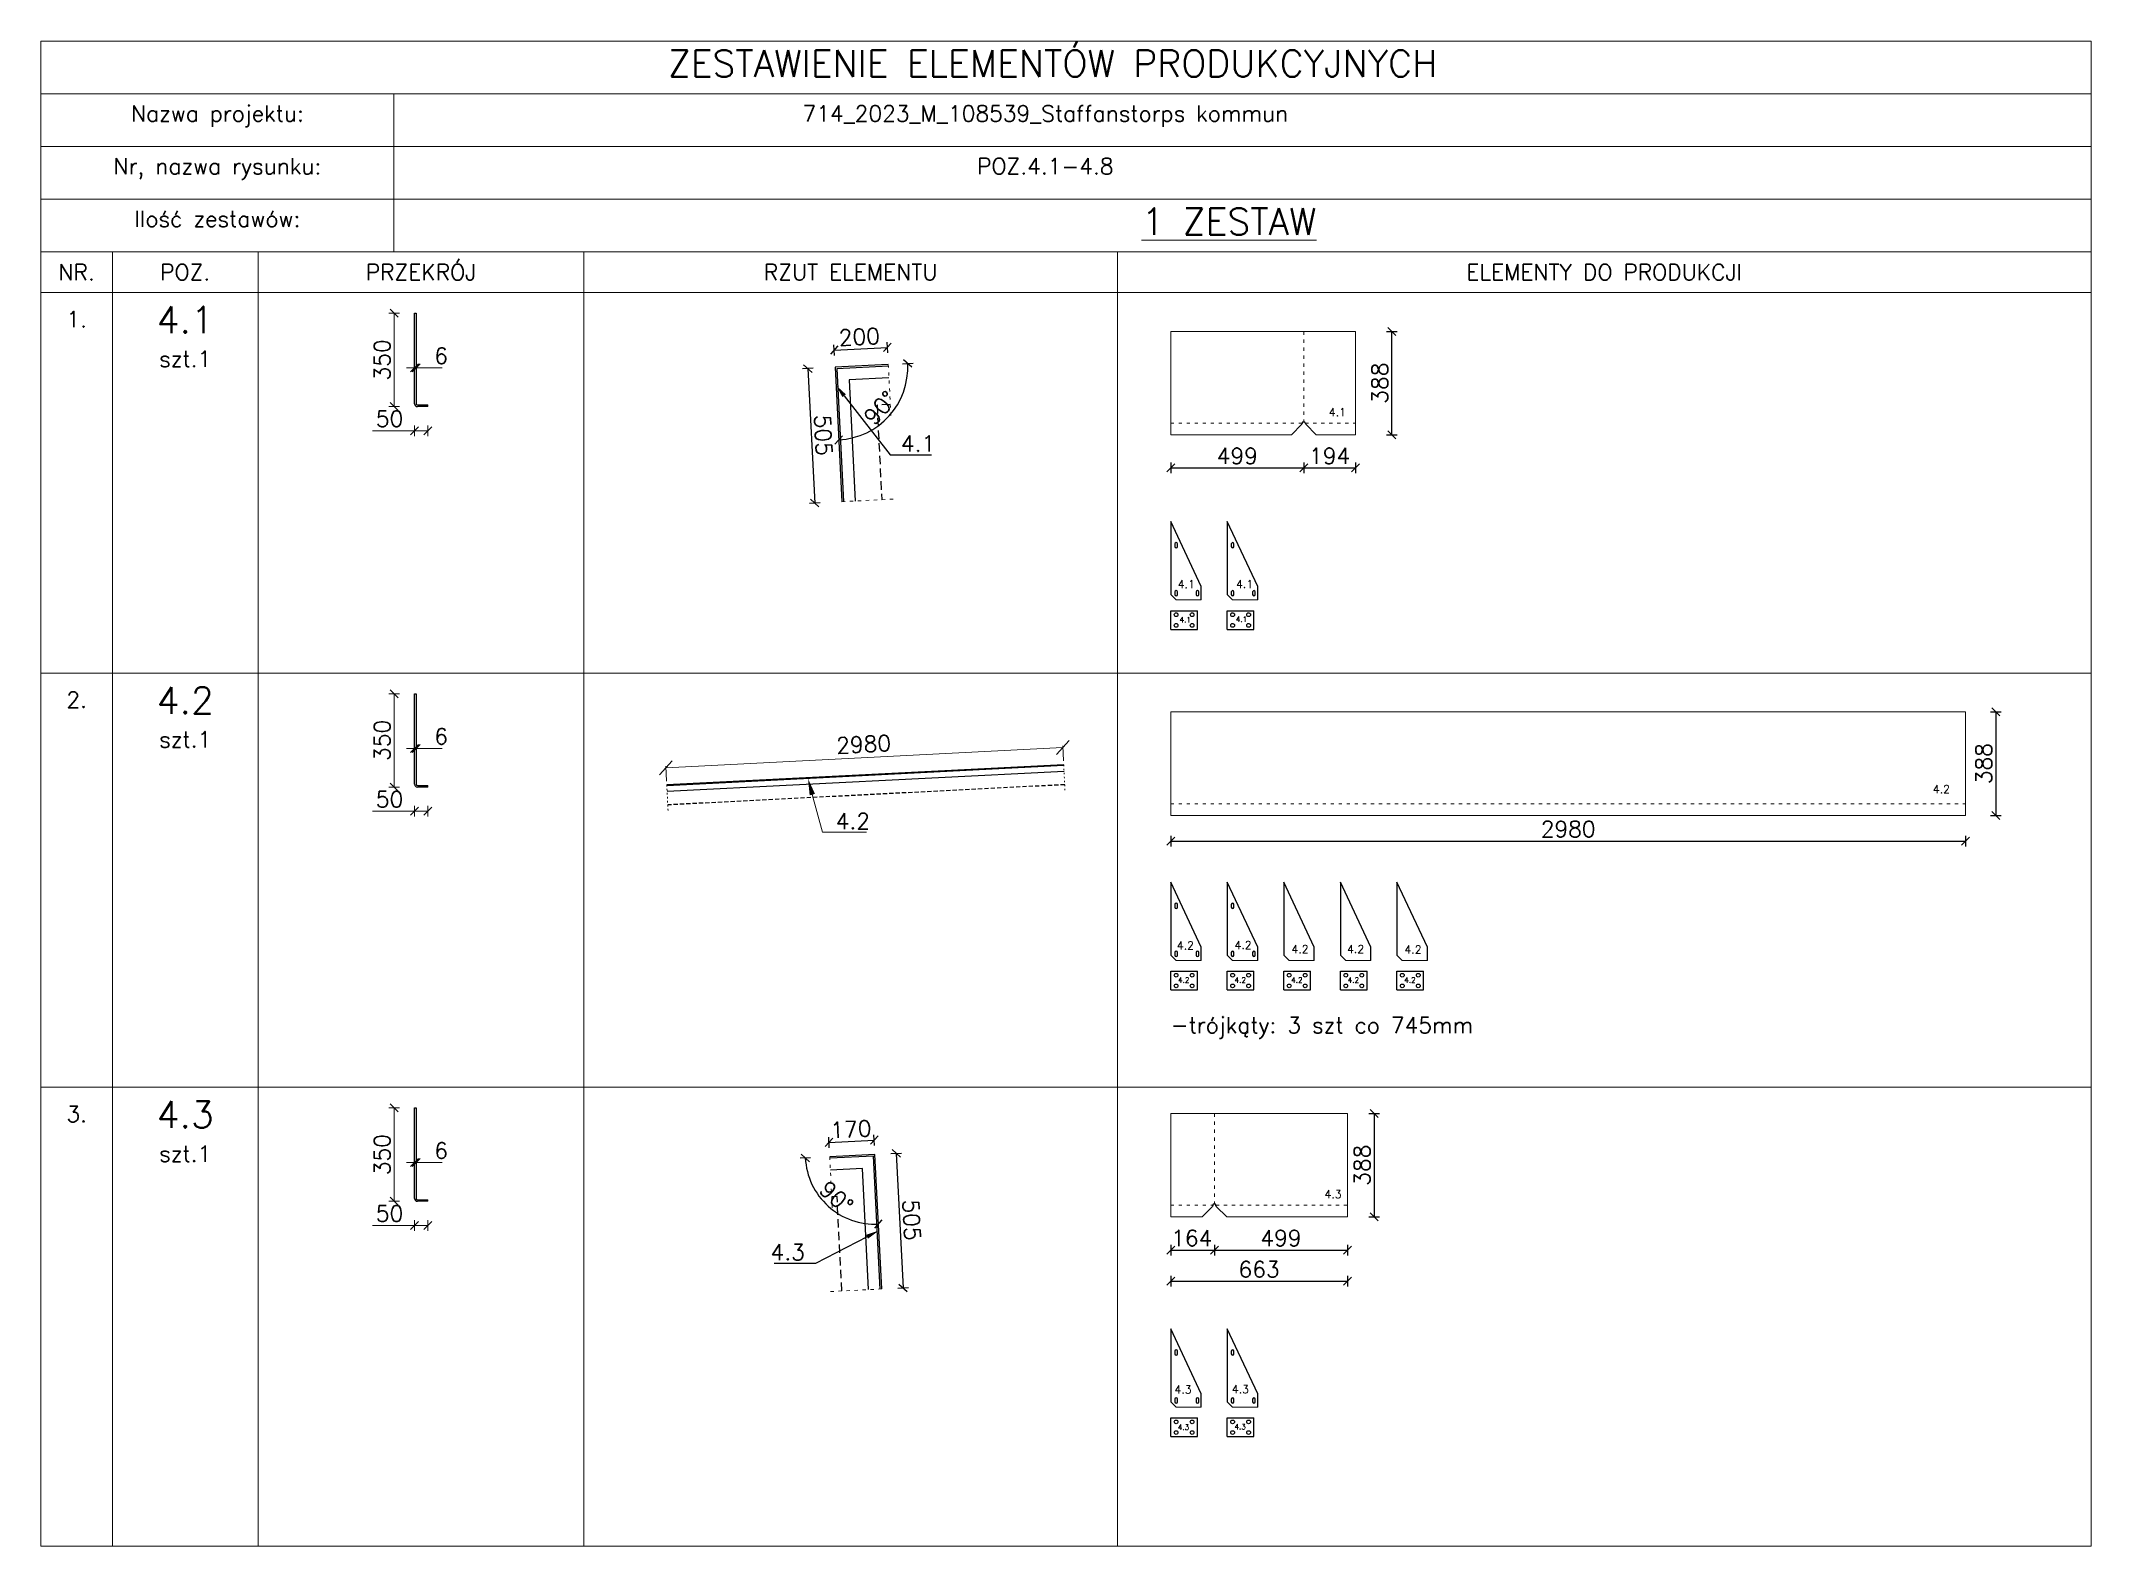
# Model space of a CAD drawing. Header units: millimetres. Extents: x 5046 to 103012, y -15969 to 47766.
# Drawn here: x 95327 to 103012, y 18062 to 23703 of the extents above; entities that cross this region are included whole.
import ezdxf
from ezdxf import colors
from ezdxf.entities.mleader import LeaderData, LeaderLine
from ezdxf.math import Vec2, Vec3

# ---------------------------------------------------------------- set-up
doc = ezdxf.new("R2010")
doc.units = ezdxf.units.MM
doc.linetypes.add('ACAD_ISO03W100', pattern=[30, 12, -18])
doc.linetypes.add('HIDDEN2', pattern=[4.7625, 3.175, -1.5875])
doc.layers.get('0').update_dxf_attribs({"lineweight": 0})
doc.layers.get('Defpoints').update_dxf_attribs({"lineweight": 0})
for name, color, linetype, lineweight in [('DIM', 3, 'Continuous', 0), ('Pomocnicze', 252, 'Continuous', 0), ('Przerywana', 230, 'ACAD_ISO03W100', 0), ('TEXT', 2, 'Continuous', 0)]:
    doc.layers.add(name, color=color, linetype=linetype, lineweight=lineweight)
for name, color, linetype in [('L_KS2 350', 150, 'Continuous'), ('L_KS_inderside', 40, 'HIDDEN2'), ('Profil główny', 7, 'Continuous')]:
    doc.layers.add(name, color=color, linetype=linetype)
doc.styles.add('Opisy 1-20', font='simplex.shx', dxfattribs={"height": 100})
doc.styles.add('Skala 1-20', font='simplex.shx', dxfattribs={"height": 60})
doc.styles.add('Skala 1-50', font='simplex.shx', dxfattribs={"height": 120})
doc.dimstyles.new('Skala 1-20', dxfattribs={"dimtxt": 6, "dimasz": 30, "dimexe": 20, "dimexo": 0.625, "dimgap": 15, "dimtad": 1, "dimdec": 0, "dimtxsty": 'Skala 1-20', "dimblk": 'OBLIQUE', "dimcen": 2.5, "dimadec": 0, "dimazin": 0, "dimtfac": 1, "dimtdec": 0, "dimtmove": 0, "dimatfit": 3, "dimldrblk": 'OBLIQUE', "dimfxl": 20, "dimfxlon": 1, "dimarcsym": 0})
doc.dimstyles.new('Skala 1-50', dxfattribs={"dimtxt": 12, "dimasz": 100, "dimexe": 12.5, "dimexo": 0.625, "dimgap": 40, "dimtad": 1, "dimdec": 0, "dimtxsty": 'Skala 1-50', "dimblk": 'OBLIQUE', "dimcen": 2.5, "dimadec": 0, "dimazin": 0, "dimtfac": 1, "dimtdec": 0, "dimtmove": 0, "dimatfit": 3, "dimldrblk": 'OBLIQUE', "dimfxl": 100, "dimfxlon": 1, "dimarcsym": 0})

# ---------------------------------------------------------------- blocks, each defined once
blk = doc.blocks.new('_Oblique')
at = {"color": 0, "linetype": 'ByBlock', "lineweight": -2}
blk.add_line((-0.5, -0.5), (0.5, 0.5), dxfattribs=at)
blk = doc.blocks.new('*D2560')
at = {"layer": 'Defpoints', "color": 0}
for p in [(98500.3, 22554.9), (98303.9, 22480.8), (98503.6, 22491)]:
    blk.add_point(p, dxfattribs=at)
at = {"layer": 'DIM', "color": 0, "lineweight": -2}
for p, q in [((98301.6, 22524.8), (98299.6, 22564.7)), ((98300.6, 22544.7), (98500.3, 22554.9)), ((98501.4, 22534.9), (98499.3, 22574.9))]:
    blk.add_line(p, q, dxfattribs=at)
at = {"layer": 'DIM', "color": 0, "linetype": 'ByBlock', "lineweight": -2, "xscale": 30, "yscale": 30, "zscale": 30}
for p, rotation in [((98300.6, 22544.7), 182.9114408919048), ((98500.3, 22554.9), 2.911440891904782)]:
    blk.add_blockref('_Oblique', p, dxfattribs=dict(at, rotation=rotation))
at = {"layer": 'DIM', "color": 0, "insert": (98394.9, 22594.6), "char_height": 60, "attachment_point": 5, "rotation": 2.91144, "style": 'Skala 1-20'}
blk.add_mtext('200', dxfattribs=at)
blk = doc.blocks.new('*D2561')
at = {"layer": 'Defpoints', "color": 0}
for p in [(98303.9, 22480.8), (98227.7, 21971.3), (98329.5, 21976.5)]:
    blk.add_point(p, dxfattribs=at)
at = {"layer": 'DIM', "color": 0, "lineweight": -2}
for p, q in [((98222, 22476.6), (98182, 22474.6)), ((98202, 22475.6), (98227.7, 21971.3)), ((98247.6, 21972.3), (98207.7, 21970.3))]:
    blk.add_line(p, q, dxfattribs=at)
at = {"layer": 'DIM', "color": 0, "linetype": 'ByBlock', "lineweight": -2, "xscale": 30, "yscale": 30, "zscale": 30}
for p, rotation in [((98202, 22475.6), 92.9114408919101), ((98227.7, 21971.3), 272.9114408919101)]:
    blk.add_blockref('_Oblique', p, dxfattribs=dict(at, rotation=rotation))
at = {"layer": 'DIM', "color": 0, "insert": (98259.8, 22225.7), "char_height": 60, "attachment_point": 5, "rotation": 272.91144, "style": 'Skala 1-20'}
blk.add_mtext('505', dxfattribs=at)
blk = doc.blocks.new('*D3928')
at = {"layer": 'Defpoints', "color": 0}
for p in [(-6, -61.9), (44, -76.1), (-6, -166.7)]:
    blk.add_point(p, dxfattribs=at)
at = {"layer": 'DIM', "color": 0, "lineweight": -2}
for p, q in [((-6, -146.7), (-6, -186.7)), ((44, -146.7), (44, -186.7)), ((-6, -166.7), (-163.1, -166.7)), ((44, -166.7), (-6, -166.7))]:
    blk.add_line(p, q, dxfattribs=at)
at = {"layer": 'DIM', "color": 0, "linetype": 'ByBlock', "lineweight": -2, "xscale": 30, "yscale": 30, "zscale": 30, "rotation": 180}
blk.add_blockref('_Oblique', (-6, -166.7), dxfattribs=at)
at = {"layer": 'DIM', "color": 0, "linetype": 'ByBlock', "lineweight": -2, "xscale": 30, "yscale": 30, "zscale": 30}
blk.add_blockref('_Oblique', (44, -166.7), dxfattribs=at)
at = {"layer": 'DIM', "color": 0, "insert": (-99.6, -121.7), "char_height": 60, "attachment_point": 5, "style": 'Skala 1-20'}
blk.add_mtext('50', dxfattribs=at)
blk = doc.blocks.new('*D3929')
at = {"layer": 'Defpoints', "color": 0}
for p in [(-82.5, 273.9), (-3, 273.9), (13.2, -76.1)]:
    blk.add_point(p, dxfattribs=at)
at = {"layer": 'DIM', "color": 0, "lineweight": -2}
for p, q in [((-62.5, 273.9), (-102.5, 273.9)), ((-82.5, -76.1), (-82.5, 273.9)), ((-62.5, -76.1), (-102.5, -76.1))]:
    blk.add_line(p, q, dxfattribs=at)
at = {"layer": 'DIM', "color": 0, "linetype": 'ByBlock', "lineweight": -2, "xscale": 30, "yscale": 30, "zscale": 30}
for p, rotation in [((-82.5, 273.9), 90), ((-82.5, -76.1), 270)]:
    blk.add_blockref('_Oblique', p, dxfattribs=dict(at, rotation=rotation))
at = {"layer": 'DIM', "color": 0, "insert": (-127.5, 98.9), "char_height": 60, "attachment_point": 5, "rotation": 90, "style": 'Skala 1-20'}
blk.add_mtext('350', dxfattribs=at)
blk = doc.blocks.new('*D3930')
at = {"layer": 'Defpoints', "color": 0}
for p in [(-6, 46.6), (0, 68.9), (0, 46.6)]:
    blk.add_point(p, dxfattribs=at)
at = {"layer": 'DIM', "color": 0, "lineweight": -2}
for p, q in [((-6, 48.9), (-6, 88.9)), ((0, 48.9), (0, 88.9)), ((-6, 68.9), (-36, 68.9)), ((-6, 68.9), (0, 68.9)), ((0, 68.9), (97.1, 68.9))]:
    blk.add_line(p, q, dxfattribs=at)
at = {"layer": 'DIM', "color": 0, "linetype": 'ByBlock', "lineweight": -2, "xscale": 30, "yscale": 30, "zscale": 30}
blk.add_blockref('_Oblique', (-6, 68.9), dxfattribs=at)
at = {"layer": 'DIM', "color": 0, "linetype": 'ByBlock', "lineweight": -2, "xscale": 30, "yscale": 30, "zscale": 30, "rotation": 180}
blk.add_blockref('_Oblique', (0, 68.9), dxfattribs=at)
at = {"layer": 'DIM', "color": 0, "insert": (93.6, 113.9), "char_height": 60, "attachment_point": 5, "style": 'Skala 1-20'}
blk.add_mtext('6', dxfattribs=at)
blk = doc.blocks.new('*D3932')
at = {"layer": 'Defpoints', "color": 0}
for p in [(100255, 22614.6), (100391.5, 22614.6), (100255, 22227.1)]:
    blk.add_point(p, dxfattribs=at)
at = {"layer": 'DIM', "color": 0, "lineweight": -2}
for p, q in [((100371.5, 22614.6), (100411.5, 22614.6)), ((100391.5, 22227.1), (100391.5, 22614.6)), ((100371.5, 22227.1), (100411.5, 22227.1))]:
    blk.add_line(p, q, dxfattribs=at)
at = {"layer": 'DIM', "color": 0, "linetype": 'ByBlock', "lineweight": -2, "xscale": 30, "yscale": 30, "zscale": 30}
for p, rotation in [((100391.5, 22614.6), 90), ((100391.5, 22227.1), 270)]:
    blk.add_blockref('_Oblique', p, dxfattribs=dict(at, rotation=rotation))
at = {"layer": 'DIM', "color": 0, "insert": (100346.5, 22420.9), "char_height": 60, "attachment_point": 5, "rotation": 90, "style": 'Skala 1-20'}
blk.add_mtext('388', dxfattribs=at)
blk = doc.blocks.new('*D3964')
at = {"layer": 'Defpoints', "color": 0}
for p in [(99562.5, 22444.5), (100061.3, 22444.9), (100061.3, 22102.9)]:
    blk.add_point(p, dxfattribs=at)
at = {"layer": 'DIM', "color": 0, "lineweight": -2}
for p, q in [((99562.5, 22122.9), (99562.5, 22082.9)), ((99562.5, 22102.9), (100061.3, 22102.9)), ((100061.3, 22122.9), (100061.3, 22082.9))]:
    blk.add_line(p, q, dxfattribs=at)
at = {"layer": 'DIM', "color": 0, "linetype": 'ByBlock', "lineweight": -2, "xscale": 30, "yscale": 30, "zscale": 30, "rotation": 180}
blk.add_blockref('_Oblique', (99562.5, 22102.9), dxfattribs=at)
at = {"layer": 'DIM', "color": 0, "linetype": 'ByBlock', "lineweight": -2, "xscale": 30, "yscale": 30, "zscale": 30}
blk.add_blockref('_Oblique', (100061.3, 22102.9), dxfattribs=at)
at = {"layer": 'DIM', "color": 0, "insert": (99811.9, 22147.9), "char_height": 60, "attachment_point": 5, "style": 'Skala 1-20'}
blk.add_mtext('499', dxfattribs=at)
blk = doc.blocks.new('*D3965')
at = {"layer": 'Defpoints', "color": 0}
for p in [(100061.3, 22444.9), (100255, 22444.9), (100255, 22102.9)]:
    blk.add_point(p, dxfattribs=at)
at = {"layer": 'DIM', "color": 0, "lineweight": -2}
for p, q in [((100061.3, 22122.9), (100061.3, 22082.9)), ((100061.3, 22102.9), (100255, 22102.9)), ((100255, 22122.9), (100255, 22082.9))]:
    blk.add_line(p, q, dxfattribs=at)
at = {"layer": 'DIM', "color": 0, "linetype": 'ByBlock', "lineweight": -2, "xscale": 30, "yscale": 30, "zscale": 30, "rotation": 180}
blk.add_blockref('_Oblique', (100061.3, 22102.9), dxfattribs=at)
at = {"layer": 'DIM', "color": 0, "linetype": 'ByBlock', "lineweight": -2, "xscale": 30, "yscale": 30, "zscale": 30}
blk.add_blockref('_Oblique', (100255, 22102.9), dxfattribs=at)
at = {"layer": 'DIM', "color": 0, "insert": (100158.1, 22147.9), "char_height": 60, "attachment_point": 5, "style": 'Skala 1-20'}
blk.add_mtext('194', dxfattribs=at)
blk = doc.blocks.new('*D3974')
at = {"layer": 'Defpoints', "color": 0}
for p in [(98303.9, 22480.8), (98303.9, 22480.8), (98503.6, 22491), (98452.1, 22251.7), (98329.5, 21976.5)]:
    blk.add_point(p, dxfattribs=at)
at = {"layer": 'DIM', "color": 0, "lineweight": -2}
blk.add_line((98556.4, 22493.6), (98596.3, 22495.7), dxfattribs=at)
blk.add_arc((98303.9, 22480.8), 272.9, 272.91144, 2.91144, dxfattribs=at)
at = {"layer": 'DIM', "color": 0, "linetype": 'ByBlock', "lineweight": -2, "xscale": 30, "yscale": 30, "zscale": 30}
for p, rotation in [((98576.4, 22494.7), 92.91144089190479), ((98317.7, 22208.3), 182.9114408919051)]:
    blk.add_blockref('_Oblique', p, dxfattribs=dict(at, rotation=rotation))
at = {"layer": 'DIM', "color": 0, "insert": (98472.9, 22328.1), "char_height": 60, "attachment_point": 5, "rotation": 47.91144, "style": 'Skala 1-20'}
blk.add_mtext('90%%d', dxfattribs=at)
blk = doc.blocks.new('*D4104')
at = {"layer": 'Defpoints', "color": 0}
for p in [(1910, 232), (1917, 104), (-1059, -48)]:
    blk.add_point(p, dxfattribs=at)
at = {"layer": 'DIM', "color": 0, "lineweight": -2}
for p, q in [((-1066, 81), (1910, 232)), ((1916, 133), (1910, 245)), ((-1061, -19), (-1066, 94))]:
    blk.add_line(p, q, dxfattribs=at)
at = {"layer": 'DIM', "color": 0, "linetype": 'ByBlock', "lineweight": -2, "xscale": 100, "yscale": 100, "zscale": 100}
for p, rotation in [((1910, 232), 2.911440891904371), ((-1066, 81), 182.9114408919044)]:
    blk.add_blockref('_Oblique', p, dxfattribs=dict(at, rotation=rotation))
at = {"layer": 'DIM', "color": 0, "insert": (417, 257), "char_height": 120, "attachment_point": 5, "rotation": 2.9114, "style": 'Skala 1-50'}
blk.add_mtext('2980', dxfattribs=at)
blk = doc.blocks.new('*D3978')
at = {"layer": 'Defpoints', "color": 0}
for p in [(99562.5, 20800.8), (102542.5, 20800.8), (102542.5, 20704.4)]:
    blk.add_point(p, dxfattribs=at)
at = {"layer": 'DIM', "color": 0, "lineweight": -2}
for p, q in [((99562.5, 20724.4), (99562.5, 20684.4)), ((99562.5, 20704.4), (102542.5, 20704.4)), ((102542.5, 20724.4), (102542.5, 20684.4))]:
    blk.add_line(p, q, dxfattribs=at)
at = {"layer": 'DIM', "color": 0, "linetype": 'ByBlock', "lineweight": -2, "xscale": 30, "yscale": 30, "zscale": 30, "rotation": 180}
blk.add_blockref('_Oblique', (99562.5, 20704.4), dxfattribs=at)
at = {"layer": 'DIM', "color": 0, "linetype": 'ByBlock', "lineweight": -2, "xscale": 30, "yscale": 30, "zscale": 30}
blk.add_blockref('_Oblique', (102542.5, 20704.4), dxfattribs=at)
at = {"layer": 'DIM', "color": 0, "insert": (101052.5, 20749.4), "char_height": 60, "attachment_point": 5, "style": 'Skala 1-20'}
blk.add_mtext('2980', dxfattribs=at)
blk = doc.blocks.new('*D3979')
at = {"layer": 'Defpoints', "color": 0}
for p in [(102542.5, 21188.3), (102542.5, 20800.8), (102655.7, 20800.8)]:
    blk.add_point(p, dxfattribs=at)
at = {"layer": 'DIM', "color": 0, "lineweight": -2}
for p, q in [((102635.7, 21188.3), (102675.7, 21188.3)), ((102655.7, 21188.3), (102655.7, 20800.8)), ((102635.7, 20800.8), (102675.7, 20800.8))]:
    blk.add_line(p, q, dxfattribs=at)
at = {"layer": 'DIM', "color": 0, "linetype": 'ByBlock', "lineweight": -2, "xscale": 30, "yscale": 30, "zscale": 30}
for p, rotation in [((102655.7, 21188.3), 90), ((102655.7, 20800.8), 270)]:
    blk.add_blockref('_Oblique', p, dxfattribs=dict(at, rotation=rotation))
at = {"layer": 'DIM', "color": 0, "insert": (102610.7, 20994.5), "char_height": 60, "attachment_point": 5, "rotation": 90, "style": 'Skala 1-20'}
blk.add_mtext('388', dxfattribs=at)
blk = doc.blocks.new('*D3994')
at = {"layer": 'Defpoints', "color": 0}
for p in [(98283.9, 19521.2), (98451, 19583.5), (98453.7, 19529.8)]:
    blk.add_point(p, dxfattribs=at)
at = {"layer": 'DIM', "color": 0, "lineweight": -2}
for p, q in [((98452, 19563.5), (98450, 19603.5)), ((98282.2, 19554.9), (98280.2, 19594.8)), ((98281.2, 19574.9), (98451, 19583.5))]:
    blk.add_line(p, q, dxfattribs=at)
at = {"layer": 'DIM', "color": 0, "linetype": 'ByBlock', "lineweight": -2, "xscale": 30, "yscale": 30, "zscale": 30}
for p, rotation in [((98451, 19583.5), 2.91144089190618), ((98281.2, 19574.9), 182.9114408919062)]:
    blk.add_blockref('_Oblique', p, dxfattribs=dict(at, rotation=rotation))
at = {"layer": 'DIM', "color": 0, "insert": (98363.5, 19624.1), "char_height": 60, "attachment_point": 5, "rotation": 2.91144, "style": 'Skala 1-20'}
blk.add_mtext('170', dxfattribs=at)
blk = doc.blocks.new('*D3995')
at = {"layer": 'Defpoints', "color": 0}
for p in [(98453.7, 19529.8), (98479.3, 19025.5), (98558.9, 19029.6)]:
    blk.add_point(p, dxfattribs=at)
at = {"layer": 'DIM', "color": 0, "lineweight": -2}
for p, q in [((98513.3, 19532.8), (98553.3, 19534.8)), ((98533.3, 19533.8), (98558.9, 19029.6)), ((98539, 19028.5), (98578.9, 19030.6))]:
    blk.add_line(p, q, dxfattribs=at)
at = {"layer": 'DIM', "color": 0, "linetype": 'ByBlock', "lineweight": -2, "xscale": 30, "yscale": 30, "zscale": 30}
for p, rotation in [((98533.3, 19533.8), 92.91144089190571), ((98558.9, 19029.6), 272.9114408919057)]:
    blk.add_blockref('_Oblique', p, dxfattribs=dict(at, rotation=rotation))
at = {"layer": 'DIM', "color": 0, "insert": (98591.1, 19284), "char_height": 60, "attachment_point": 5, "rotation": 272.91144, "style": 'Skala 1-20'}
blk.add_mtext('505', dxfattribs=at)
blk = doc.blocks.new('*D3997')
at = {"layer": 'Defpoints', "color": 0}
for p in [(98283.9, 19521.2), (98453.7, 19529.8), (98453.7, 19529.8), (98234.2, 19387.7), (98479.3, 19025.5)]:
    blk.add_point(p, dxfattribs=at)
at = {"layer": 'DIM', "color": 0, "lineweight": -2}
blk.add_line((98212.5, 19517.5), (98172.6, 19515.5), dxfattribs=at)
blk.add_arc((98453.7, 19529.8), 261.5, 182.91144, 272.91144, dxfattribs=at)
at = {"layer": 'DIM', "color": 0, "linetype": 'ByBlock', "lineweight": -2, "xscale": 30, "yscale": 30, "zscale": 30}
for p, rotation in [((98192.5, 19516.5), 92.91144089190497), ((98467, 19268.6), 2.911440891905713)]:
    blk.add_blockref('_Oblique', p, dxfattribs=dict(at, rotation=rotation))
at = {"layer": 'DIM', "color": 0, "insert": (98308.6, 19369.1), "char_height": 60, "attachment_point": 5, "rotation": 317.91144, "style": 'Skala 1-20'}
blk.add_mtext('90%%d', dxfattribs=at)
blk = doc.blocks.new('*D4006')
at = {"layer": 'Defpoints', "color": 0}
for p in [(99562.5, 19513.1), (99726.3, 19513.5), (99726.3, 19171.5)]:
    blk.add_point(p, dxfattribs=at)
at = {"layer": 'DIM', "color": 0, "lineweight": -2}
for p, q in [((99562.5, 19191.5), (99562.5, 19151.5)), ((99562.5, 19171.5), (99726.3, 19171.5)), ((99726.3, 19191.5), (99726.3, 19151.5))]:
    blk.add_line(p, q, dxfattribs=at)
at = {"layer": 'DIM', "color": 0, "linetype": 'ByBlock', "lineweight": -2, "xscale": 30, "yscale": 30, "zscale": 30, "rotation": 180}
blk.add_blockref('_Oblique', (99562.5, 19171.5), dxfattribs=at)
at = {"layer": 'DIM', "color": 0, "linetype": 'ByBlock', "lineweight": -2, "xscale": 30, "yscale": 30, "zscale": 30}
blk.add_blockref('_Oblique', (99726.3, 19171.5), dxfattribs=at)
at = {"layer": 'DIM', "color": 0, "insert": (99641.3, 19216.5), "char_height": 60, "attachment_point": 5, "style": 'Skala 1-20'}
blk.add_mtext('164', dxfattribs=at)
blk = doc.blocks.new('*D4007')
at = {"layer": 'Defpoints', "color": 0}
for p in [(99726.3, 19513.5), (100225, 19513.5), (100225, 19171.5)]:
    blk.add_point(p, dxfattribs=at)
at = {"layer": 'DIM', "color": 0, "lineweight": -2}
for p, q in [((99726.3, 19191.5), (99726.3, 19151.5)), ((99726.3, 19171.5), (100225, 19171.5)), ((100225, 19191.5), (100225, 19151.5))]:
    blk.add_line(p, q, dxfattribs=at)
at = {"layer": 'DIM', "color": 0, "linetype": 'ByBlock', "lineweight": -2, "xscale": 30, "yscale": 30, "zscale": 30, "rotation": 180}
blk.add_blockref('_Oblique', (99726.3, 19171.5), dxfattribs=at)
at = {"layer": 'DIM', "color": 0, "linetype": 'ByBlock', "lineweight": -2, "xscale": 30, "yscale": 30, "zscale": 30}
blk.add_blockref('_Oblique', (100225, 19171.5), dxfattribs=at)
at = {"layer": 'DIM', "color": 0, "insert": (99975.6, 19216.5), "char_height": 60, "attachment_point": 5, "style": 'Skala 1-20'}
blk.add_mtext('499', dxfattribs=at)
blk = doc.blocks.new('*D4008')
at = {"layer": 'Defpoints', "color": 0}
for p in [(100225, 19683.3), (100225, 19295.7), (100325.2, 19295.7)]:
    blk.add_point(p, dxfattribs=at)
at = {"layer": 'DIM', "color": 0, "lineweight": -2}
for p, q in [((100305.2, 19683.3), (100345.2, 19683.3)), ((100325.2, 19683.3), (100325.2, 19295.7)), ((100305.2, 19295.7), (100345.2, 19295.7))]:
    blk.add_line(p, q, dxfattribs=at)
at = {"layer": 'DIM', "color": 0, "linetype": 'ByBlock', "lineweight": -2, "xscale": 30, "yscale": 30, "zscale": 30}
for p, rotation in [((100325.2, 19683.3), 90), ((100325.2, 19295.7), 270)]:
    blk.add_blockref('_Oblique', p, dxfattribs=dict(at, rotation=rotation))
at = {"layer": 'DIM', "color": 0, "insert": (100280.2, 19489.5), "char_height": 60, "attachment_point": 5, "rotation": 90, "style": 'Skala 1-20'}
blk.add_mtext('388', dxfattribs=at)
blk = doc.blocks.new('*D4015')
at = {"layer": 'Defpoints', "color": 0}
for p in [(99562.5, 19489.5), (100225, 19489.5), (100225, 19054.2)]:
    blk.add_point(p, dxfattribs=at)
at = {"layer": 'DIM', "color": 0, "lineweight": -2}
for p, q in [((99562.5, 19074.2), (99562.5, 19034.2)), ((100225, 19074.2), (100225, 19034.2)), ((99562.5, 19054.2), (100225, 19054.2))]:
    blk.add_line(p, q, dxfattribs=at)
at = {"layer": 'DIM', "color": 0, "linetype": 'ByBlock', "lineweight": -2, "xscale": 30, "yscale": 30, "zscale": 30, "rotation": 180}
blk.add_blockref('_Oblique', (99562.5, 19054.2), dxfattribs=at)
at = {"layer": 'DIM', "color": 0, "linetype": 'ByBlock', "lineweight": -2, "xscale": 30, "yscale": 30, "zscale": 30}
blk.add_blockref('_Oblique', (100225, 19054.2), dxfattribs=at)
at = {"layer": 'DIM', "color": 0, "insert": (99893.8, 19099.2), "char_height": 60, "attachment_point": 5, "style": 'Skala 1-20'}
blk.add_mtext('663', dxfattribs=at)
blk = doc.blocks.new('przekroj_4')
at = {"layer": 'Profil główny'}
for p, q in [((-6, -65.6), (-6, 273.9)), ((-6, 273.9), (0, 273.9)), ((0, 273.9), (0, -65.6)), ((0, 273.9), (0, 223.9)), ((4.5, -70.1), (44, -70.1)), ((44, -76.1), (4.5, -76.1)), ((44, -76.1), (44, -70.1))]:
    blk.add_line(p, q, dxfattribs=at)
for radius in [10.5, 4.53]:
    blk.add_arc((4.5, -65.6), radius, 180, 270, dxfattribs=at)
at = {"layer": 'DIM'}
dim = blk.add_linear_dim(base=(-82.5, 273.9), p1=(13.2, -76.1), p2=(-3, 273.9), angle=90, dimstyle='Skala 1-20', dxfattribs=at)
dim.commit()
dim.dimension.update_dxf_attribs({"geometry": '*D3929', "text_midpoint": (-127.5, 98.9)})
for base, p1, p2, picture, middle in [((0, 68.9), (-6, 46.6), (0, 46.6), '*D3930', (93.6, 113.9)), ((-6, -166.7), (44, -76.1), (-6, -61.9), '*D3928', (-99.6, -121.7))]:
    dim = blk.add_linear_dim(base=base, p1=p1, p2=p2, dimstyle='Skala 1-20', dxfattribs=at)
    dim.commit()
    dim.dimension.update_dxf_attribs({"geometry": picture, "text_midpoint": middle})
blk = doc.blocks.new('4.2')
at = {"layer": 'L_KS2 350'}
for points in [[(1917, 103.5), (-1059.2, -47.9)], [(1917.3, 97.5), (-1058.9, -53.9)], [(1919.5, 53.6), (-1056.6, -97.8)]]:
    blk.add_lwpolyline(points, dxfattribs=at)
at = {"layer": 'L_KS_inderside', "color": 150, "ltscale": 10}
blk.add_lwpolyline([(1924.6, -46.3), (-1051.6, -197.7)], dxfattribs=at)
at = {"layer": 'Przerywana'}
for p, q in [((1917, 103.5), (1927.2, -97.8)), ((-1059.2, -47.9), (-1048.9, -249.1))]:
    blk.add_line(p, q, dxfattribs=at)
at = {"layer": 'DIM'}
dim = blk.add_aligned_dim(p1=(-1059.2, -47.9), p2=(1917, 103.5), distance=129.1, dimstyle='Skala 1-50', dxfattribs=at)
dim.commit()
dim.dimension.update_dxf_attribs({"geometry": '*D4104', "text_midpoint": (417.3, 256.6)})
ml = blk.add_multileader_mtext('Standard', dxfattribs=at)
ml.set_content('4.2', style='Skala 1-50')
ml.set_leader_properties()
ml.build(insert=Vec2(0, 0))
ml.multileader.update_dxf_attribs({"has_text_frame": 1, "text_left_attachment_type": 5, "text_right_attachment_type": 5, "dogleg_length": 50, "arrow_head_size": 125})
ctx = ml.context
ctx.base_point, ctx.char_height, ctx.arrow_head_size, ctx.landing_gap_size = Vec3(158, -403.1), 120, 125, 50
ctx.left_attachment, ctx.right_attachment = 5, 5
notes = []
notes.append((ctx, [(0, (1, 1, 0), (108, -403.1), (1, 0), 50, [(0, [(0, 0)], 0, [])])]))
ctx.mtext.insert, ctx.mtext.flow_direction = Vec3(208, -259.1), 5
for ctx, leaders in notes:
    for number, flags, end, landing, length, lines in leaders:
        leader = LeaderData()
        leader.index, (leader.has_last_leader_line, leader.has_dogleg_vector, leader.attachment_direction) = number, flags
        leader.last_leader_point, leader.dogleg_vector, leader.dogleg_length = Vec3(end), Vec3(landing), length
        for number, points, colour, breaks in lines:
            line = LeaderLine()
            line.index, line.vertices, line.color, line.breaks = number, Vec3.list(points), colors.encode_raw_color(colour), breaks
            leader.lines.append(line)
        ctx.leaders.append(leader)

msp = doc.modelspace()

# ---------------------------------------------------------------- linework, layer by layer
at = {"color": 7, "linetype": 'Continuous', "lineweight": 25}
for p, q in [((100014.7, 22227.1), (100054.1, 22266.6)), ((100057, 22275.2), (100054.1, 22266.6)), ((100065.5, 22275.2), (100057, 22275.2)), ((100068.4, 22266.6), (100065.5, 22275.2)), ((100068.4, 22266.6), (100107.8, 22227.1)), ((99679.7, 19295.7), (99719.1, 19335.2)), ((99722, 19343.8), (99719.1, 19335.2)), ((99730.5, 19343.8), (99722, 19343.8)), ((99733.4, 19335.2), (99730.5, 19343.8)), ((99733.4, 19335.2), (99772.8, 19295.7))]:
    msp.add_line(p, q, dxfattribs=at)
for p, q in [((99676.5, 21608.1), (99582.5, 21608.1)), ((99888.5, 21608.1), (99794.5, 21608.1)), ((99562.5, 20800.8), (99562.5, 21188.3)), ((99562.5, 21188.3), (102542.5, 21188.3)), ((102542.5, 21188.3), (102542.5, 20800.8)), ((102542.5, 20800.8), (99562.5, 20800.8)), ((99676.5, 20256.6), (99582.5, 20256.6)), ((99888.5, 20256.6), (99794.5, 20256.6)), ((100100.5, 20256.6), (100006.5, 20256.6)), ((100312.6, 20256.6), (100218.6, 20256.6)), ((100524.6, 20256.6), (100430.6, 20256.6)), ((99676.5, 18582.4), (99582.5, 18582.4)), ((99888.5, 18582.4), (99794.5, 18582.4))]:
    msp.add_line(p, q)
for points in [[(100014.7, 22227.1), (99562.5, 22227.1), (99562.5, 22614.6), (100255, 22614.6), (100255, 22227.1), (100107.8, 22227.1)], [(99679.7, 19295.7), (99562.5, 19295.7), (99562.5, 19683.3), (100225, 19683.3), (100225, 19295.7), (99772.8, 19295.7)]]:
    msp.add_lwpolyline(points)
at = {"layer": 'L_KS2 350'}
for points in [[(98503.6, 22491), (98303.9, 22480.8)], [(98303.9, 22480.8), (98329.5, 21976.5)], [(98503.9, 22485), (98310.2, 22475.1), (98335.5, 21976.8)], [(98506.1, 22441), (98356.3, 22433.4)], [(98356.3, 22433.4), (98379.4, 21979)], [(98479.3, 19025.5), (98453.7, 19529.8), (98283.9, 19521.2)], [(98473.4, 19025.2), (98448, 19523.5), (98284.2, 19515.2)], [(98429.4, 19023), (98406.3, 19477.3), (98286.5, 19471.2)]]:
    msp.add_lwpolyline(points, dxfattribs=at)
at = {"layer": 'L_KS_inderside', "color": 150, "ltscale": 10}
for points in [[(98511.2, 22341.2), (98461.3, 22338.6), (98479.3, 21984.1)], [(98329.5, 19017.9), (98311.5, 19372.4), (98291.5, 19371.3)]]:
    msp.add_lwpolyline(points, dxfattribs=at)
at = {"layer": 'Pomocnicze'}
for p, q in [((103012.5, 23505.8), (95327.1, 23505.8)), ((96650, 23505.8), (96650, 22912.9)), ((103012.5, 23308.1), (95327.1, 23308.1)), ((103012.5, 23110.5), (95327.1, 23110.5)), ((103012.5, 22912.9), (95327.1, 22912.9)), ((95594.6, 22912.9), (95594.6, 18062)), ((96140.8, 22912.9), (96140.8, 18062)), ((97362.5, 22912.9), (97362.5, 18062)), ((99362.5, 22912.9), (99362.5, 18062)), ((103012.5, 22760.5), (95327.1, 22760.5)), ((103012.5, 21334.1), (95327.1, 21334.1)), ((103012.5, 19781.4), (95327.1, 19781.4))]:
    msp.add_line(p, q, dxfattribs=at)
at = {"layer": 'Pomocnicze', "linetype": 'ACAD_ISO03W100'}
for p, q in [((100061.3, 22614.6), (100061.3, 22275.2)), ((99562.5, 22270.9), (100055.6, 22270.9)), ((100067, 22270.9), (100255, 22270.9)), ((99562.5, 20844.5), (102542.5, 20844.5)), ((99726.3, 19683.3), (99726.3, 19343.8)), ((99562.5, 19339.5), (99720.6, 19339.5)), ((99732, 19339.5), (100225, 19339.5))]:
    msp.add_line(p, q, dxfattribs=at)
at = {"layer": 'Pomocnicze'}
msp.add_lwpolyline([(95327.1, 23703.4), (95327.1, 18062), (103012.5, 18062), (103012.5, 23703.4)], close=True, dxfattribs=at)
at = {"layer": 'Profil główny'}
for p, q in [((99562.5, 21902.1), (99562.5, 21628.1)), ((99676.5, 21658.1), (99562.5, 21902.1)), ((99774.5, 21902.1), (99774.5, 21628.1)), ((99888.5, 21658.1), (99774.5, 21902.1)), ((99562.5, 21628.1), (99582.5, 21608.1)), ((99676.5, 21608.1), (99676.5, 21658.1)), ((99774.5, 21628.1), (99794.5, 21608.1)), ((99888.5, 21608.1), (99888.5, 21658.1)), ((99562.5, 21567.9), (99662.5, 21567.9)), ((99562.5, 21497.9), (99562.5, 21567.9)), ((99662.5, 21497.9), (99662.5, 21567.9)), ((99774.5, 21567.9), (99874.5, 21567.9)), ((99774.5, 21497.9), (99774.5, 21567.9)), ((99874.5, 21497.9), (99874.5, 21567.9)), ((99562.5, 21497.9), (99568.5, 21497.9)), ((99562.5, 21497.9), (99662.5, 21497.9)), ((99774.5, 21497.9), (99780.5, 21497.9)), ((99774.5, 21497.9), (99874.5, 21497.9)), ((99562.5, 20550.6), (99562.5, 20276.6)), ((99676.5, 20306.6), (99562.5, 20550.6)), ((99774.5, 20550.6), (99774.5, 20276.6)), ((99888.5, 20306.6), (99774.5, 20550.6)), ((99986.5, 20550.6), (99986.5, 20276.6)), ((100100.5, 20306.6), (99986.5, 20550.6)), ((100198.6, 20550.6), (100198.6, 20276.6)), ((100312.6, 20306.6), (100198.6, 20550.6)), ((100410.6, 20550.6), (100410.6, 20276.6)), ((100524.6, 20306.6), (100410.6, 20550.6)), ((99676.5, 20256.6), (99676.5, 20306.6)), ((99888.5, 20256.6), (99888.5, 20306.6)), ((100100.5, 20256.6), (100100.5, 20306.6)), ((100312.6, 20256.6), (100312.6, 20306.6)), ((100524.6, 20256.6), (100524.6, 20306.6)), ((99562.5, 20276.6), (99582.5, 20256.6)), ((99562.5, 20216.4), (99662.5, 20216.4)), ((99562.5, 20146.4), (99562.5, 20216.4)), ((99662.5, 20146.4), (99662.5, 20216.4)), ((99774.5, 20276.6), (99794.5, 20256.6)), ((99774.5, 20216.4), (99874.5, 20216.4)), ((99774.5, 20146.4), (99774.5, 20216.4)), ((99874.5, 20146.4), (99874.5, 20216.4)), ((99986.5, 20276.6), (100006.5, 20256.6)), ((99986.5, 20216.4), (100086.5, 20216.4)), ((99986.5, 20146.4), (99986.5, 20216.4)), ((100086.5, 20146.4), (100086.5, 20216.4)), ((100198.6, 20276.6), (100218.6, 20256.6)), ((100198.6, 20216.4), (100298.6, 20216.4)), ((100198.6, 20146.4), (100198.6, 20216.4)), ((100298.6, 20146.4), (100298.6, 20216.4)), ((100410.6, 20276.6), (100430.6, 20256.6)), ((100410.6, 20216.4), (100510.6, 20216.4)), ((100410.6, 20146.4), (100410.6, 20216.4)), ((100510.6, 20146.4), (100510.6, 20216.4)), ((99562.5, 20146.4), (99568.5, 20146.4)), ((99562.5, 20146.4), (99662.5, 20146.4)), ((99774.5, 20146.4), (99780.5, 20146.4)), ((99774.5, 20146.4), (99874.5, 20146.4)), ((99986.5, 20146.4), (99992.5, 20146.4)), ((99986.5, 20146.4), (100086.5, 20146.4)), ((100198.6, 20146.4), (100204.6, 20146.4)), ((100198.6, 20146.4), (100298.6, 20146.4)), ((100410.6, 20146.4), (100416.6, 20146.4)), ((100410.6, 20146.4), (100510.6, 20146.4)), ((99562.5, 18876.4), (99562.5, 18602.4)), ((99676.5, 18632.4), (99562.5, 18876.4)), ((99774.5, 18876.4), (99774.5, 18602.4)), ((99888.5, 18632.4), (99774.5, 18876.4)), ((99562.5, 18602.4), (99582.5, 18582.4)), ((99676.5, 18582.4), (99676.5, 18632.4)), ((99774.5, 18602.4), (99794.5, 18582.4)), ((99888.5, 18582.4), (99888.5, 18632.4)), ((99562.5, 18542.3), (99662.5, 18542.3)), ((99562.5, 18472.3), (99562.5, 18542.3)), ((99662.5, 18472.3), (99662.5, 18542.3)), ((99774.5, 18542.3), (99874.5, 18542.3)), ((99774.5, 18472.3), (99774.5, 18542.3)), ((99874.5, 18472.3), (99874.5, 18542.3)), ((99562.5, 18472.3), (99568.5, 18472.3)), ((99562.5, 18472.3), (99662.5, 18472.3)), ((99774.5, 18472.3), (99780.5, 18472.3)), ((99774.5, 18472.3), (99874.5, 18472.3))]:
    msp.add_line(p, q, dxfattribs=at)
for points in [[(99577.5, 21818.1), (99577.5, 21808.1, 1), (99587.5, 21808.1), (99587.5, 21818.1, 1)], [(99789.5, 21818.1), (99789.5, 21808.1, 1), (99799.5, 21808.1), (99799.5, 21818.1, 1)], [(99577.5, 21638.1), (99577.5, 21628.1, 1), (99587.5, 21628.1), (99587.5, 21638.1, 1)], [(99657.5, 21638.1), (99657.5, 21628.1, 1), (99667.5, 21628.1), (99667.5, 21638.1, 1)], [(99789.5, 21638.1), (99789.5, 21628.1, 1), (99799.5, 21628.1), (99799.5, 21638.1, 1)], [(99869.5, 21638.1), (99869.5, 21628.1, 1), (99879.5, 21628.1), (99879.5, 21638.1, 1)], [(99577.5, 20466.6), (99577.5, 20456.6, 1), (99587.5, 20456.6), (99587.5, 20466.6, 1)], [(99789.5, 20466.6), (99789.5, 20456.6, 1), (99799.5, 20456.6), (99799.5, 20466.6, 1)], [(99577.5, 20286.6), (99577.5, 20276.6, 1), (99587.5, 20276.6), (99587.5, 20286.6, 1)], [(99657.5, 20286.6), (99657.5, 20276.6, 1), (99667.5, 20276.6), (99667.5, 20286.6, 1)], [(99789.5, 20286.6), (99789.5, 20276.6, 1), (99799.5, 20276.6), (99799.5, 20286.6, 1)], [(99869.5, 20286.6), (99869.5, 20276.6, 1), (99879.5, 20276.6), (99879.5, 20286.6, 1)], [(99577.5, 18792.4), (99577.5, 18782.4, 1), (99587.5, 18782.4), (99587.5, 18792.4, 1)], [(99789.5, 18792.4), (99789.5, 18782.4, 1), (99799.5, 18782.4), (99799.5, 18792.4, 1)], [(99577.5, 18612.4), (99577.5, 18602.4, 1), (99587.5, 18602.4), (99587.5, 18612.4, 1)], [(99657.5, 18612.4), (99657.5, 18602.4, 1), (99667.5, 18602.4), (99667.5, 18612.4, 1)], [(99789.5, 18612.4), (99789.5, 18602.4, 1), (99799.5, 18602.4), (99799.5, 18612.4, 1)], [(99869.5, 18612.4), (99869.5, 18602.4, 1), (99879.5, 18602.4), (99879.5, 18612.4, 1)]]:
    msp.add_lwpolyline(points, format="xyb", close=True, dxfattribs=at)
for centre in [(99582.5, 21552.9), (99582.5, 21512.9), (99642.5, 21552.9), (99642.5, 21512.9), (99794.5, 21552.9), (99794.5, 21512.9), (99854.5, 21552.9), (99854.5, 21512.9), (99582.5, 20201.4), (99582.5, 20161.4), (99642.5, 20201.4), (99642.5, 20161.4), (99794.5, 20201.4), (99794.5, 20161.4), (99854.5, 20201.4), (99854.5, 20161.4), (100006.5, 20201.4), (100006.5, 20161.4), (100066.5, 20201.4), (100066.5, 20161.4), (100218.6, 20201.4), (100218.6, 20161.4), (100278.6, 20201.4), (100278.6, 20161.4), (100430.6, 20201.4), (100430.6, 20161.4), (100490.6, 20201.4), (100490.6, 20161.4), (99582.5, 18527.3), (99642.5, 18527.3), (99794.5, 18527.3), (99854.5, 18527.3), (99582.5, 18487.3), (99642.5, 18487.3), (99794.5, 18487.3), (99854.5, 18487.3)]:
    msp.add_circle(centre, 7, dxfattribs=at)
at = {"layer": 'Przerywana'}
for p, q in [((98503.6, 22491), (98513.8, 22289.7)), ((98329.5, 21976.5), (98529.3, 21986.6)), ((98283.9, 19521.2), (98294.2, 19319.9)), ((98479.3, 19025.5), (98279.6, 19015.4))]:
    msp.add_line(p, q, dxfattribs=at)

# ---------------------------------------------------------------- block references
for p in [(96733.6, 22409.2), (96733.6, 20982.8), (96733.6, 19430.1)]:
    msp.add_blockref('przekroj_4', p)
at = {"xscale": 0.5, "yscale": 0.5, "zscale": 0.5}
msp.add_blockref('4.2', (98202.6, 20938.8), dxfattribs=at)

# ---------------------------------------------------------------- texts
at = {"layer": 'TEXT', "attachment_point": 1}
for s, insert, char_height, width, style in [('\\pxqc;ZESTAWIENIE ELEMENTÓW PRODUKCYJNYCH', (95327.1, 23669.3), 100, 7585.376, 'Opisy 1-20'), ('\\pxqc;Nazwa projektu:', (95327.1, 23461.6), 60, 1322.832, 'Skala 1-20'), ('\\pxqc;714_2023_M_108539_Staffanstorps kommun', (96650, 23461.6), 60, 4884.84, 'Skala 1-20'), ('\\pxqc;Nr, nazwa rysunku:', (95327.1, 23264), 60, 1322.832, 'Skala 1-20'), ('\\pxqc;POZ.4.1-4.8', (96650, 23264), 60, 4884.84, 'Skala 1-20'), ('\\pxqc;Ilość zestawów:', (95327.1, 23066.4), 60, 1322.832, 'Skala 1-20'), ('\\pxqc;NR.', (95327.1, 22866.7), 60, 267.428, 'Skala 1-20'), ('\\pxqc;POZ.', (95594.6, 22866.7), 60, 546.27, 'Skala 1-20'), ('\\pxqc;PRZEKRÓJ', (96140.8, 22866.7), 60, 1221.678, 'Skala 1-20'), ('\\pxqc;RZUT ELEMENTU', (97362.5, 22866.7), 60, 2000, 'Skala 1-20'), ('\\pxqc;ELEMENTY DO PRODUKCJI', (99362.5, 22866.7), 60, 3650, 'Skala 1-20'), ('\\pxqc;1.', (95327.1, 22690.3), 60, 267.428, 'Skala 1-20'), ('\\pxqc;4.1\\P{\\H0.6x;szt.1}', (95594.6, 22708.3), 100, 546.27, 'Opisy 1-20'), ('4.1', (100154.9, 22327.4), 30, 74.012, 'Skala 1-50'), ('4.1', (99588.6, 21682.7), 30, 74.012, 'Skala 1-50'), ('4.1', (99807.1, 21683), 30, 74.012, 'Skala 1-50'), ('4.1', (99595.6, 21544.2), 20, 74.012, 'Skala 1-50'), ('4.1', (99806.2, 21545.8), 20, 74.012, 'Skala 1-50'), ('\\pxqc;2.', (95327.1, 21264), 60, 267.428, 'Skala 1-20'), ('\\pxqc;4.2\\P{\\H0.6x;szt.1}', (95594.6, 21281.9), 100, 546.27, 'Opisy 1-20'), ('4.2', (102419.6, 20914), 30, 74.012, 'Skala 1-50'), ('4.2', (99585.3, 20328.4), 30, 74.012, 'Skala 1-50'), ('4.2', (99801.6, 20329.8), 30, 74.012, 'Skala 1-50'), ('4.2', (100015.1, 20314.3), 30, 74.012, 'Skala 1-50'), ('4.2', (100223.3, 20314.7), 30, 74.012, 'Skala 1-50'), ('4.2', (100438.5, 20312.7), 30, 74.012, 'Skala 1-50'), ('4.2', (99589.7, 20193.5), 20, 74.012, 'Skala 1-50'), ('4.2', (99801.7, 20193.5), 20, 74.012, 'Skala 1-50'), ('4.2', (100013.8, 20193.5), 20, 74.012, 'Skala 1-50'), ('4.2', (100225.8, 20193.5), 20, 74.012, 'Skala 1-50'), ('4.2', (100437.8, 20193.5), 20, 74.012, 'Skala 1-50'), ('-trójkąty: 3 szt co 745mm', (99562.5, 20044.5), 60, 3450, 'Skala 1-20'), ('\\pxqc;3.', (95327.1, 19711.3), 60, 267.428, 'Skala 1-20'), ('\\pxqc;4.3\\P{\\H0.6x;szt.1}', (95594.6, 19729.2), 100, 546.27, 'Opisy 1-20'), ('4.3', (100138.9, 19395.6), 30, 74.012, 'Skala 1-50'), ('4.3', (99576.4, 18663.5), 30, 74.012, 'Skala 1-50'), ('4.3', (99791.5, 18664.3), 30, 74.012, 'Skala 1-50'), ('4.3', (99589, 18517.1), 20, 74.012, 'Skala 1-50'), ('4.3', (99801.4, 18519.1), 20, 74.012, 'Skala 1-50')]:
    msp.add_mtext(s, dxfattribs=dict(at, insert=insert, char_height=char_height, width=width, style=style))
at = {"layer": 'TEXT', "color": 1, "insert": (96650, 23077.2), "char_height": 100, "width": 6262.544, "attachment_point": 1, "style": 'Opisy 1-20'}
msp.add_mtext('\\pxqc;{\\L1 ZESTAW}', dxfattribs=at)

# ---------------------------------------------------------------- dimensions: what is measured, and where the dimension line sits
at = {"layer": 'DIM'}
for base, p1, p2, picture, middle in [((98500.3, 22554.9), (98303.9, 22480.8), (98503.6, 22491), '*D2560', (98397.2, 22549.6)), ((98451, 19583.5), (98283.9, 19521.2), (98453.7, 19529.8), '*D3994', (98365.8, 19579.2))]:
    dim = msp.add_linear_dim(base=base, p1=p1, p2=p2, angle=2.91144, dimstyle='Skala 1-20', dxfattribs=at)
    dim.commit()
    dim.dimension.update_dxf_attribs({"geometry": picture, "text_midpoint": middle, "dimtype": 161})
for base, p1, p2, picture, middle in [((100391.5473, 22614.6241), (100255.0086, 22227.1141), (100255.0086, 22614.6241), '*D3932', (100346.5473, 22420.8691)), ((102655.6592, 20800.7797), (102542.4986, 21188.2897), (102542.4986, 20800.7797), '*D3979', (102610.6592, 20994.5347)), ((100325.2, 19295.7), (100225, 19683.3), (100225, 19295.7), '*D4008', (100280.2, 19489.5))]:
    dim = msp.add_linear_dim(base=base, p1=p1, p2=p2, angle=90, dimstyle='Skala 1-20', dxfattribs=at)
    dim.commit()
    dim.dimension.update_dxf_attribs({"geometry": picture, "text_midpoint": middle})
for p1, p2, distance, picture, middle in [((98303.9, 22480.8), (98329.5, 21976.5), -102, '*D2561', (98259.8, 22225.7)), ((98453.7, 19529.8), (98479.3, 19025.5), 79.7, '*D3995', (98591.1, 19284))]:
    dim = msp.add_aligned_dim(p1=p1, p2=p2, distance=distance, dimstyle='Skala 1-20', dxfattribs=at)
    dim.commit()
    dim.dimension.update_dxf_attribs({"geometry": picture, "text_midpoint": middle})
for base, line1, line2, picture, middle in [((98452.1, 22251.7), ((98503.6, 22491), (98303.9, 22480.8)), ((98303.9, 22480.8), (98329.5, 21976.5)), '*D3974', (98472.9, 22328.1)), ((98234.2, 19387.7), ((98479.3, 19025.5), (98453.7, 19529.8)), ((98453.7, 19529.8), (98283.9, 19521.2)), '*D3997', (98308.6, 19369.1))]:
    dim = msp.add_angular_dim_2l(base=base, line1=line1, line2=line2, dimstyle='Skala 1-20', dxfattribs=at)
    dim.commit()
    dim.dimension.update_dxf_attribs({"geometry": picture, "text_midpoint": middle})
for base, p1, p2, picture, middle in [((100061.3, 22102.9), (99562.5, 22444.5), (100061.3, 22444.9), '*D3964', (99811.9, 22147.9)), ((100255, 22102.9), (100061.3, 22444.9), (100255, 22444.9), '*D3965', (100158.1, 22147.9)), ((102542.5, 20704.4), (99562.5, 20800.8), (102542.5, 20800.8), '*D3978', (101052.5, 20749.4)), ((100225.0086, 19054.1856), (99562.4986, 19489.5004), (100225.0086, 19489.5004), '*D4015', (99893.7536, 19099.1856)), ((100225, 19171.5), (99726.3, 19513.5), (100225, 19513.5), '*D4007', (99975.6, 19216.5))]:
    dim = msp.add_linear_dim(base=base, p1=p1, p2=p2, dimstyle='Skala 1-20', dxfattribs=at)
    dim.commit()
    dim.dimension.update_dxf_attribs({"geometry": picture, "text_midpoint": middle})
dim = msp.add_linear_dim(base=(99726.3, 19171.5), p1=(99562.5, 19513.1), p2=(99726.3, 19513.5), dimstyle='Skala 1-20', dxfattribs=at)
dim.commit()
dim.dimension.update_dxf_attribs({"geometry": '*D4006', "text_midpoint": (99641.3, 19171.5), "dimtype": 160})

# ---------------------------------------------------------------- leaders
ml = msp.add_multileader_mtext('Standard', dxfattribs=at)
ml.set_content('4.1', style='Skala 1-50')
ml.set_leader_properties()
ml.build(insert=Vec2(0, 0))
ml.multileader.update_dxf_attribs({"has_text_frame": 1, "text_left_attachment_type": 5, "text_right_attachment_type": 5, "dogleg_length": 20, "arrow_head_size": 50})
ctx = ml.context
ctx.base_point, ctx.char_height, ctx.arrow_head_size, ctx.landing_gap_size, ctx.plane_origin = Vec3(98530.9, 22152.6), 60, 50, 20, Vec3(98320.9, 22145.8)
ctx.left_attachment, ctx.right_attachment = 5, 5
notes = []
notes.append((ctx, [(0, (1, 1, 0), (98510.9, 22152.6), (1, 0), 20, [(0, [(98307.3, 22413.1)], 0, [])])]))
ctx.mtext.insert, ctx.mtext.flow_direction = Vec3(98550.9, 22224.6), 5
ml = msp.add_multileader_mtext('Standard', dxfattribs=at)
ml.set_content('4.3', style='Skala 1-50')
ml.set_leader_properties()
ml.build(insert=Vec2(0, 0))
ml.multileader.update_dxf_attribs({"has_text_frame": 1, "text_left_attachment_type": 5, "text_right_attachment_type": 5, "dogleg_length": 20, "arrow_head_size": 50})
ctx = ml.context
ctx.base_point, ctx.char_height, ctx.arrow_head_size, ctx.landing_gap_size, ctx.plane_origin = Vec3(98045.1, 19121.5), 60, 50, 20, Vec3(98468.2, 19244.2)
ctx.left_attachment, ctx.right_attachment, ctx.text_align_type = 5, 5, 2
notes.append((ctx, [(0, (1, 1, 0), (98230.8, 19121.5), (-1, 0), 20, [(0, [(98468.2, 19244.2)], 0, [])])]))
ctx.mtext.insert, ctx.mtext.alignment, ctx.mtext.flow_direction = Vec3(98190.8, 19193.5), 3, 5
for ctx, leaders in notes:
    for number, flags, end, landing, length, lines in leaders:
        leader = LeaderData()
        leader.index, (leader.has_last_leader_line, leader.has_dogleg_vector, leader.attachment_direction) = number, flags
        leader.last_leader_point, leader.dogleg_vector, leader.dogleg_length = Vec3(end), Vec3(landing), length
        for number, points, colour, breaks in lines:
            line = LeaderLine()
            line.index, line.vertices, line.color, line.breaks = number, Vec3.list(points), colors.encode_raw_color(colour), breaks
            leader.lines.append(line)
        ctx.leaders.append(leader)

doc.saveas('drawing.dxf')
